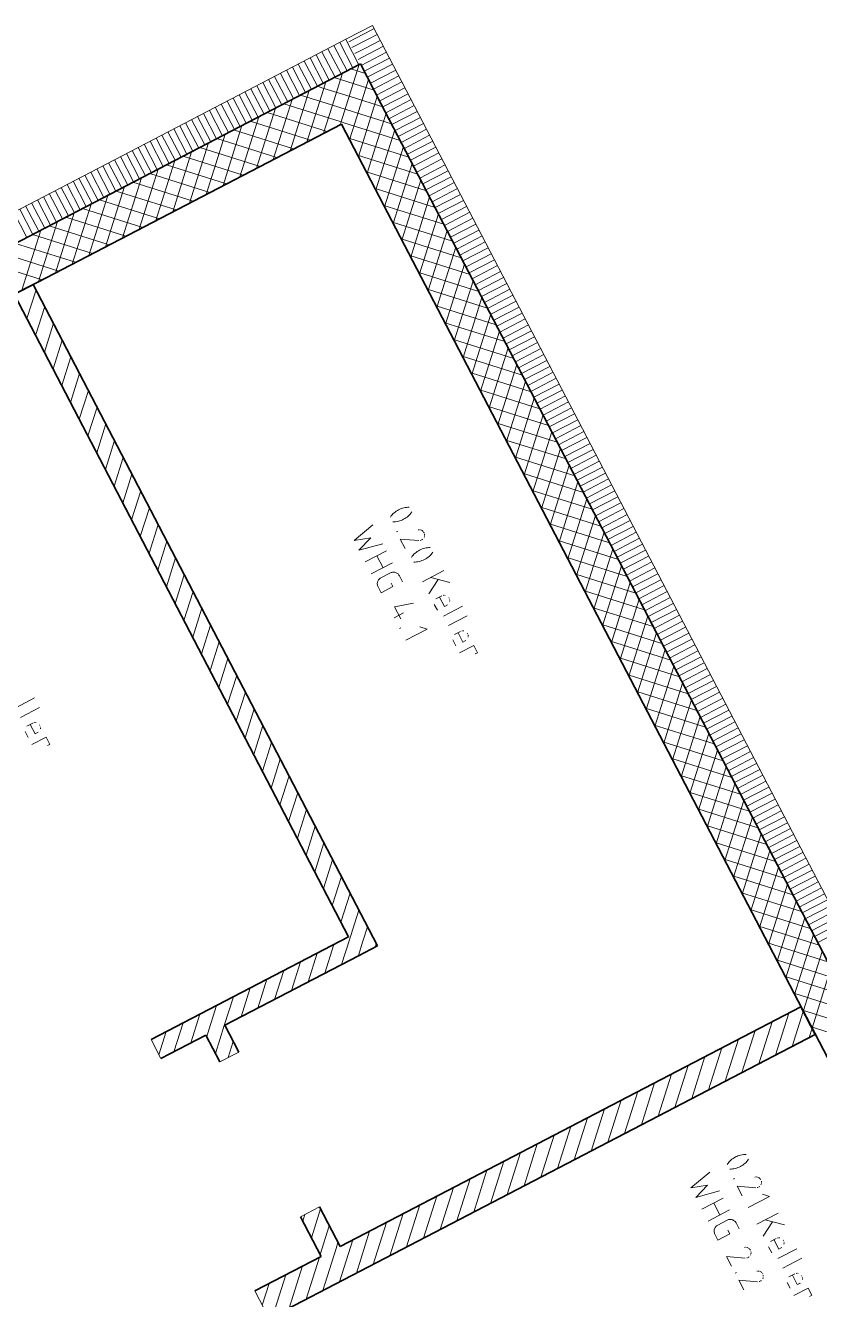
# Model space of a CAD drawing. Header units: metres. Extents: x 2740299.3 to 2740354.3, y 1267793.1 to 1267844.4.
# Drawn here: x 2740323.22 to 2740327.68, y 1267837.29 to 1267844.44 of the extents above; entities that cross this region are included whole.
import ezdxf

# ---------------------------------------------------------------- set-up
doc = ezdxf.new("R2010")
doc.units = ezdxf.units.M
doc.layers.add('grundriss', color=7, linetype='Continuous', true_color=0x000000)

msp = doc.modelspace()

# ---------------------------------------------------------------- linework, layer by layer
at = {"layer": 'grundriss', "color": 7, "linetype": 'Continuous', "lineweight": 18}
for p, q in [((2740325.1688, 1267844.4391), (2740325.0269, 1267844.3652)), ((2740328.871, 1267837.3247), (2740325.1688, 1267844.4391)), ((2740325.0269, 1267844.3652), (2740312.7275, 1267837.9649))]:
    msp.add_line(p, q, dxfattribs=at)
at = {"layer": 'grundriss', "color": 18, "linetype": 'Continuous', "lineweight": 0, "true_color": 0x000000}
for p, q in [((2740325.0183, 1267844.3607), (2740325.0921, 1267844.2188)), ((2740325.1606, 1267844.4131), (2740325.0358, 1267844.3481)), ((2740325.1447, 1267844.3625), (2740325.0531, 1267844.3149)), ((2740325.195, 1267844.3887), (2740325.1447, 1267844.3625)), ((2740325.1777, 1267844.422), (2740325.1606, 1267844.4131)), ((2740324.8852, 1267844.2915), (2740324.9591, 1267844.1496)), ((2740324.9185, 1267844.3088), (2740324.9923, 1267844.1669)), ((2740324.9518, 1267844.3261), (2740325.0256, 1267844.1842)), ((2740324.985, 1267844.3434), (2740325.0589, 1267844.2015)), ((2740325.1287, 1267844.312), (2740325.0704, 1267844.2816)), ((2740325.2469, 1267844.2889), (2740325.105, 1267844.2151)), ((2740325.2296, 1267844.3222), (2740325.1128, 1267844.2614)), ((2740325.2123, 1267844.3555), (2740325.1287, 1267844.312)), ((2740324.7522, 1267844.2222), (2740324.826, 1267844.0803)), ((2740324.7854, 1267844.2396), (2740324.8593, 1267844.0976)), ((2740324.8187, 1267844.2569), (2740324.8925, 1267844.1149)), ((2740324.852, 1267844.2742), (2740324.9258, 1267844.1322)), ((2740324.9912, 1267843.8921), (2740325.0947, 1267844.2201)), ((2740325.1128, 1267844.2614), (2740325.0877, 1267844.2483)), ((2740325.2643, 1267844.2557), (2740325.1223, 1267844.1818)), ((2740325.2816, 1267844.2224), (2740325.1396, 1267844.1485)), ((2740324.6191, 1267844.153), (2740324.693, 1267844.0111)), ((2740324.6524, 1267844.1703), (2740324.7262, 1267844.0284)), ((2740324.6856, 1267844.1876), (2740324.7595, 1267844.0457)), ((2740324.7189, 1267844.2049), (2740324.7928, 1267844.063)), ((2740324.9423, 1267843.9862), (2740325.0006, 1267844.1712)), ((2740324.9533, 1267844.1465), (2740325.0654, 1267844.1112)), ((2740325.0474, 1267844.1955), (2740325.0879, 1267844.1827)), ((2740325.0879, 1267844.1827), (2740325.1285, 1267844.1699)), ((2740325.2989, 1267844.1891), (2740325.1569, 1267844.1153)), ((2740325.3162, 1267844.1559), (2740325.1743, 1267844.082)), ((2740324.486, 1267844.0838), (2740324.5599, 1267843.9418)), ((2740324.5193, 1267844.1011), (2740324.5932, 1267843.9591)), ((2740324.5526, 1267844.1184), (2740324.6264, 1267843.9764)), ((2740324.5858, 1267844.1357), (2740324.6597, 1267843.9938)), ((2740324.7061, 1267843.7361), (2740324.8124, 1267844.0732)), ((2740324.8002, 1267843.785), (2740324.8933, 1267844.0803)), ((2740324.8592, 1267844.0976), (2740324.8893, 1267844.0881)), ((2740324.8893, 1267844.0881), (2740325.0428, 1267844.0396)), ((2740324.8933, 1267844.0803), (2740324.9065, 1267844.1222)), ((2740325.0654, 1267844.1112), (2740325.1775, 1267844.0758)), ((2740325.0824, 1267843.9319), (2740325.1466, 1267844.1352)), ((2740325.3335, 1267844.1226), (2740325.1916, 1267844.0487)), ((2740325.3508, 1267844.0893), (2740325.2089, 1267844.0155)), ((2740324.353, 1267844.0145), (2740324.4268, 1267843.8726)), ((2740324.3862, 1267844.0318), (2740324.4601, 1267843.8899)), ((2740324.4195, 1267844.0491), (2740324.4934, 1267843.9072)), ((2740324.4528, 1267844.0664), (2740324.5266, 1267843.9245)), ((2740324.612, 1267843.6871), (2740324.7184, 1267844.0243)), ((2740324.7651, 1267844.0486), (2740324.9382, 1267843.994)), ((2740325.0428, 1267844.0396), (2740325.1964, 1267843.9912)), ((2740325.1765, 1267843.9809), (2740325.1955, 1267844.0411)), ((2740325.3681, 1267844.0561), (2740325.2262, 1267843.9822)), ((2740325.3854, 1267844.0228), (2740325.2435, 1267843.9489)), ((2740324.2199, 1267843.9453), (2740324.2938, 1267843.8033)), ((2740324.2532, 1267843.9626), (2740324.327, 1267843.8206)), ((2740324.2864, 1267843.9799), (2740324.3603, 1267843.838)), ((2740324.3197, 1267843.9972), (2740324.3936, 1267843.8553)), ((2740324.5179, 1267843.6381), (2740324.6243, 1267843.9753)), ((2740324.5769, 1267843.9507), (2740324.9141, 1267843.8443)), ((2740324.671, 1267843.9997), (2740324.9872, 1267843.8999)), ((2740324.8943, 1267843.834), (2740324.9423, 1267843.9862)), ((2740324.9382, 1267843.994), (2740325.1023, 1267843.9422)), ((2740325.0402, 1267843.798), (2740325.0824, 1267843.9319)), ((2740325.0892, 1267843.7039), (2740325.1765, 1267843.9809)), ((2740325.1023, 1267843.9422), (2740325.2754, 1267843.8876)), ((2740325.1381, 1267843.6099), (2740325.2445, 1267843.947)), ((2740325.1964, 1267843.9912), (2740325.2264, 1267843.9817)), ((2740325.4027, 1267843.9895), (2740325.2608, 1267843.9157)), ((2740325.42, 1267843.9563), (2740325.2781, 1267843.8824)), ((2740324.0536, 1267843.8587), (2740324.1274, 1267843.7168)), ((2740324.0868, 1267843.876), (2740324.1607, 1267843.7341)), ((2740324.1201, 1267843.8933), (2740324.194, 1267843.7514)), ((2740324.1534, 1267843.9107), (2740324.2272, 1267843.7687)), ((2740324.1866, 1267843.928), (2740324.2605, 1267843.786)), ((2740324.3297, 1267843.5402), (2740324.4361, 1267843.8774)), ((2740324.4238, 1267843.5892), (2740324.5302, 1267843.9264)), ((2740324.4828, 1267843.9017), (2740324.82, 1267843.7954)), ((2740324.9872, 1267843.8999), (2740324.9977, 1267843.8966)), ((2740324.9883, 1267843.883), (2740324.9912, 1267843.8921)), ((2740324.9977, 1267843.8966), (2740325.0082, 1267843.8933)), ((2740325.0082, 1267843.8933), (2740325.3244, 1267843.7935)), ((2740325.4374, 1267843.923), (2740325.2954, 1267843.8492)), ((2740325.4547, 1267843.8897), (2740325.3127, 1267843.8159)), ((2740323.9205, 1267843.7895), (2740323.9944, 1267843.6475)), ((2740323.9538, 1267843.8068), (2740324.0276, 1267843.6649)), ((2740323.9871, 1267843.8241), (2740324.0609, 1267843.6822)), ((2740324.0203, 1267843.8414), (2740324.0942, 1267843.6995)), ((2740324.2356, 1267843.4913), (2740324.342, 1267843.8284)), ((2740324.2947, 1267843.8038), (2740324.6318, 1267843.6974)), ((2740324.3888, 1267843.8528), (2740324.7259, 1267843.7464)), ((2740325.0362, 1267843.8058), (2740325.3733, 1267843.6995)), ((2740325.1871, 1267843.5158), (2740325.2935, 1267843.8529)), ((2740325.472, 1267843.8565), (2740325.33, 1267843.7826)), ((2740325.4893, 1267843.8232), (2740325.3474, 1267843.7494)), ((2740325.5066, 1267843.7899), (2740325.3647, 1267843.7161)), ((2740323.7875, 1267843.7202), (2740323.8613, 1267843.5783)), ((2740323.8207, 1267843.7375), (2740323.8946, 1267843.5956)), ((2740323.854, 1267843.7549), (2740323.9278, 1267843.6129)), ((2740323.8873, 1267843.7722), (2740323.9611, 1267843.6302)), ((2740324.0475, 1267843.3933), (2740324.1538, 1267843.7305)), ((2740324.1415, 1267843.4423), (2740324.2479, 1267843.7795)), ((2740324.2006, 1267843.7548), (2740324.5377, 1267843.6485)), ((2740325.236, 1267843.4217), (2740325.3424, 1267843.7589)), ((2740325.5239, 1267843.7567), (2740325.382, 1267843.6828)), ((2740325.5412, 1267843.7234), (2740325.3993, 1267843.6496)), ((2740323.6544, 1267843.651), (2740323.7283, 1267843.5091)), ((2740323.6877, 1267843.6683), (2740323.7615, 1267843.5264)), ((2740323.7209, 1267843.6856), (2740323.7948, 1267843.5437)), ((2740323.7542, 1267843.7029), (2740323.8281, 1267843.561)), ((2740323.9534, 1267843.3444), (2740324.0597, 1267843.6816)), ((2740324.0124, 1267843.6569), (2740324.3496, 1267843.5506)), ((2740324.1065, 1267843.7059), (2740324.4437, 1267843.5995)), ((2740325.0851, 1267843.7117), (2740325.4223, 1267843.6054)), ((2740325.285, 1267843.3276), (2740325.3914, 1267843.6648)), ((2740325.5585, 1267843.6902), (2740325.4166, 1267843.6163)), ((2740325.5758, 1267843.6569), (2740325.4339, 1267843.583)), ((2740323.5213, 1267843.5817), (2740323.5952, 1267843.4398)), ((2740323.5546, 1267843.5991), (2740323.6285, 1267843.4571)), ((2740323.5879, 1267843.6164), (2740323.6617, 1267843.4744)), ((2740323.6211, 1267843.6337), (2740323.695, 1267843.4917)), ((2740323.7652, 1267843.2465), (2740323.8716, 1267843.5836)), ((2740323.8593, 1267843.2954), (2740323.9656, 1267843.6326)), ((2740323.9183, 1267843.608), (2740324.2555, 1267843.5016)), ((2740325.1341, 1267843.6176), (2740325.4712, 1267843.5113)), ((2740325.5932, 1267843.6236), (2740325.4512, 1267843.5498)), ((2740325.6105, 1267843.5904), (2740325.4685, 1267843.5165)), ((2740323.3883, 1267843.5125), (2740323.4621, 1267843.3706)), ((2740323.4215, 1267843.5298), (2740323.4954, 1267843.3879)), ((2740323.4548, 1267843.5471), (2740323.5287, 1267843.4052)), ((2740323.4881, 1267843.5644), (2740323.5619, 1267843.4225)), ((2740323.6711, 1267843.1975), (2740323.7775, 1267843.5347)), ((2740323.7301, 1267843.51), (2740324.0673, 1267843.4037)), ((2740323.8242, 1267843.559), (2740324.1614, 1267843.4526)), ((2740325.183, 1267843.5236), (2740325.5202, 1267843.4172)), ((2740325.334, 1267843.2335), (2740325.4403, 1267843.5707)), ((2740325.6278, 1267843.5571), (2740325.4858, 1267843.4832)), ((2740325.6451, 1267843.5238), (2740325.5032, 1267843.45)), ((2740323.2552, 1267843.4433), (2740323.3291, 1267843.3013)), ((2740323.2885, 1267843.4606), (2740323.3623, 1267843.3186)), ((2740323.3217, 1267843.4779), (2740323.3956, 1267843.336)), ((2740323.355, 1267843.4952), (2740323.4289, 1267843.3533)), ((2740323.4829, 1267843.0996), (2740323.5893, 1267843.4367)), ((2740323.577, 1267843.1485), (2740323.6834, 1267843.4857)), ((2740323.636, 1267843.4611), (2740323.9732, 1267843.3547)), ((2740325.232, 1267843.4295), (2740325.5692, 1267843.3231)), ((2740325.3829, 1267843.1394), (2740325.4893, 1267843.4766)), ((2740325.6624, 1267843.4906), (2740325.5205, 1267843.4167)), ((2740325.6797, 1267843.4573), (2740325.5378, 1267843.3834)), ((2740323.1554, 1267843.3913), (2740323.2293, 1267843.2494)), ((2740323.1887, 1267843.4086), (2740323.2625, 1267843.2667)), ((2740323.2219, 1267843.426), (2740323.2958, 1267843.284)), ((2740323.3888, 1267843.0506), (2740323.4952, 1267843.3878)), ((2740323.4479, 1267843.3631), (2740323.785, 1267843.2568)), ((2740323.542, 1267843.4121), (2740323.8791, 1267843.3057)), ((2740325.4319, 1267843.0453), (2740325.5383, 1267843.3825)), ((2740325.697, 1267843.424), (2740325.5551, 1267843.3502)), ((2740325.7143, 1267843.3908), (2740325.5724, 1267843.3169)), ((2740325.7316, 1267843.3575), (2740325.5897, 1267843.2836)), ((2740323.2007, 1267842.9527), (2740323.307, 1267843.2899)), ((2740323.2947, 1267843.0016), (2740323.4011, 1267843.3388)), ((2740323.3538, 1267843.3142), (2740323.6909, 1267843.2078)), ((2740325.281, 1267843.3354), (2740325.6181, 1267843.229)), ((2740325.4809, 1267842.9512), (2740325.5872, 1267843.2884)), ((2740325.7489, 1267843.3242), (2740325.607, 1267843.2504)), ((2740325.7663, 1267843.291), (2740325.6243, 1267843.2171)), ((2740323.1656, 1267843.2163), (2740323.5028, 1267843.1099)), ((2740323.2597, 1267843.2652), (2740323.5969, 1267843.1589)), ((2740325.3299, 1267843.2413), (2740325.6671, 1267843.1349)), ((2740325.7836, 1267843.2577), (2740325.6416, 1267843.1838)), ((2740325.8009, 1267843.2244), (2740325.6589, 1267843.1506)), ((2740323.0715, 1267843.1673), (2740323.4087, 1267843.0609)), ((2740325.3789, 1267843.1472), (2740325.7161, 1267843.0408)), ((2740325.5298, 1267842.8571), (2740325.6362, 1267843.1943)), ((2740325.8182, 1267843.1912), (2740325.6763, 1267843.1173)), ((2740325.8355, 1267843.1579), (2740325.6936, 1267843.084)), ((2740322.9774, 1267843.1183), (2740323.3146, 1267843.012)), ((2740325.5788, 1267842.7631), (2740325.6851, 1267843.1002)), ((2740325.8528, 1267843.1246), (2740325.7109, 1267843.0508)), ((2740325.8701, 1267843.0914), (2740325.7282, 1267843.0175)), ((2740325.4278, 1267843.0531), (2740325.765, 1267842.9467)), ((2740325.6277, 1267842.669), (2740325.7341, 1267843.0061)), ((2740325.8874, 1267843.0581), (2740325.7455, 1267842.9842)), ((2740325.9047, 1267843.0248), (2740325.7628, 1267842.951)), ((2740323.2803, 1267842.9558), (2740323.2292, 1267842.7939)), ((2740325.4768, 1267842.959), (2740325.814, 1267842.8527)), ((2740325.9221, 1267842.9916), (2740325.7801, 1267842.9177)), ((2740325.9394, 1267842.9583), (2740325.7974, 1267842.8845)), ((2740323.3292, 1267842.8617), (2740323.2782, 1267842.6998)), ((2740325.5258, 1267842.8649), (2740325.8629, 1267842.7586)), ((2740325.6767, 1267842.5749), (2740325.7831, 1267842.9121)), ((2740325.9567, 1267842.925), (2740325.8147, 1267842.8512)), ((2740325.974, 1267842.8918), (2740325.8321, 1267842.8179)), ((2740325.9913, 1267842.8585), (2740325.8494, 1267842.7847)), ((2740325.7257, 1267842.4808), (2740325.832, 1267842.818)), ((2740326.0086, 1267842.8252), (2740325.8667, 1267842.7514)), ((2740326.0259, 1267842.792), (2740325.884, 1267842.7181)), ((2740323.3782, 1267842.7676), (2740323.3271, 1267842.6057)), ((2740325.5747, 1267842.7708), (2740325.9119, 1267842.6645)), ((2740325.7746, 1267842.3867), (2740325.881, 1267842.7239)), ((2740326.0432, 1267842.7587), (2740325.9013, 1267842.6849)), ((2740326.0605, 1267842.7255), (2740325.9186, 1267842.6516)), ((2740323.4272, 1267842.6735), (2740323.3761, 1267842.5116)), ((2740325.6237, 1267842.6768), (2740325.9609, 1267842.5704)), ((2740326.0779, 1267842.6922), (2740325.9359, 1267842.6183)), ((2740326.0952, 1267842.6589), (2740325.9532, 1267842.5851)), ((2740323.4761, 1267842.5794), (2740323.4251, 1267842.4175)), ((2740325.6727, 1267842.5827), (2740326.0098, 1267842.4763)), ((2740325.8236, 1267842.2926), (2740325.93, 1267842.6298)), ((2740326.1125, 1267842.6257), (2740325.9705, 1267842.5518)), ((2740326.1298, 1267842.5924), (2740325.9879, 1267842.5185)), ((2740325.8726, 1267842.1985), (2740325.9789, 1267842.5357)), ((2740326.1471, 1267842.5591), (2740326.0052, 1267842.4853)), ((2740326.1644, 1267842.5259), (2740326.0225, 1267842.452)), ((2740323.5251, 1267842.4853), (2740323.474, 1267842.3235)), ((2740325.7216, 1267842.4886), (2740326.0588, 1267842.3822)), ((2740325.9215, 1267842.1044), (2740326.0279, 1267842.4416)), ((2740326.1817, 1267842.4926), (2740326.0398, 1267842.4187)), ((2740326.199, 1267842.4593), (2740326.0571, 1267842.3855)), ((2740323.574, 1267842.3912), (2740323.523, 1267842.2294)), ((2740325.7706, 1267842.3945), (2740326.1078, 1267842.2881)), ((2740326.2163, 1267842.4261), (2740326.0744, 1267842.3522)), ((2740326.2336, 1267842.3928), (2740326.0917, 1267842.3189)), ((2740326.251, 1267842.3595), (2740326.109, 1267842.2857)), ((2740323.623, 1267842.2971), (2740323.5719, 1267842.1353)), ((2740325.8195, 1267842.3004), (2740326.1567, 1267842.194)), ((2740325.9705, 1267842.0103), (2740326.0768, 1267842.3475)), ((2740326.2683, 1267842.3263), (2740326.1263, 1267842.2524)), ((2740326.2856, 1267842.293), (2740326.1436, 1267842.2191)), ((2740326.0194, 1267841.9163), (2740326.1258, 1267842.2534)), ((2740326.3029, 1267842.2597), (2740326.161, 1267842.1859)), ((2740326.3202, 1267842.2265), (2740326.1783, 1267842.1526)), ((2740323.672, 1267842.203), (2740323.6209, 1267842.0412)), ((2740325.8685, 1267842.2063), (2740326.2057, 1267842.0999)), ((2740326.0684, 1267841.8222), (2740326.1748, 1267842.1593)), ((2740326.3375, 1267842.1932), (2740326.1956, 1267842.1193)), ((2740326.3548, 1267842.1599), (2740326.2129, 1267842.0861)), ((2740323.7209, 1267842.1089), (2740323.6699, 1267841.9471)), ((2740325.9175, 1267842.1122), (2740326.2546, 1267842.0059)), ((2740326.3721, 1267842.1267), (2740326.2302, 1267842.0528)), ((2740326.3894, 1267842.0934), (2740326.2475, 1267842.0195)), ((2740323.7699, 1267842.0148), (2740323.7188, 1267841.853)), ((2740325.9664, 1267842.0181), (2740326.3036, 1267841.9118)), ((2740326.1174, 1267841.7281), (2740326.2237, 1267842.0653)), ((2740326.4068, 1267842.0601), (2740326.2648, 1267841.9863)), ((2740326.4241, 1267842.0269), (2740326.2821, 1267841.953)), ((2740326.1663, 1267841.634), (2740326.2727, 1267841.9712)), ((2740326.4414, 1267841.9936), (2740326.2994, 1267841.9198)), ((2740326.4587, 1267841.9603), (2740326.3168, 1267841.8865)), ((2740323.8188, 1267841.9207), (2740323.7678, 1267841.7589)), ((2740326.0154, 1267841.924), (2740326.3526, 1267841.8177)), ((2740326.2153, 1267841.5399), (2740326.3216, 1267841.8771)), ((2740326.476, 1267841.9271), (2740326.3341, 1267841.8532)), ((2740326.4933, 1267841.8938), (2740326.3514, 1267841.82)), ((2740326.5106, 1267841.8605), (2740326.3687, 1267841.7867)), ((2740323.8678, 1267841.8266), (2740323.8167, 1267841.6648)), ((2740326.0643, 1267841.83), (2740326.4015, 1267841.7236)), ((2740326.5279, 1267841.8273), (2740326.386, 1267841.7534)), ((2740326.5452, 1267841.794), (2740326.4033, 1267841.7202)), ((2740323.9168, 1267841.7326), (2740323.8657, 1267841.5707)), ((2740326.1133, 1267841.7359), (2740326.4505, 1267841.6295)), ((2740326.2642, 1267841.4458), (2740326.3706, 1267841.783)), ((2740326.5625, 1267841.7608), (2740326.4206, 1267841.6869)), ((2740326.5799, 1267841.7275), (2740326.4379, 1267841.6536)), ((2740326.1623, 1267841.6418), (2740326.4994, 1267841.5354)), ((2740326.3132, 1267841.3517), (2740326.4196, 1267841.6889)), ((2740326.5972, 1267841.6942), (2740326.4552, 1267841.6204)), ((2740326.6145, 1267841.661), (2740326.4725, 1267841.5871)), ((2740323.9657, 1267841.6385), (2740323.9147, 1267841.4766)), ((2740326.3622, 1267841.2576), (2740326.4685, 1267841.5948)), ((2740326.6318, 1267841.6277), (2740326.4899, 1267841.5538)), ((2740326.6491, 1267841.5944), (2740326.5072, 1267841.5206)), ((2740324.0147, 1267841.5444), (2740323.9636, 1267841.3825)), ((2740326.2112, 1267841.5477), (2740326.5484, 1267841.4413)), ((2740326.4111, 1267841.1635), (2740326.5175, 1267841.5007)), ((2740326.6664, 1267841.5612), (2740326.5245, 1267841.4873)), ((2740326.6837, 1267841.5279), (2740326.5418, 1267841.454)), ((2740324.0636, 1267841.4503), (2740324.0126, 1267841.2884)), ((2740326.2602, 1267841.4536), (2740326.5974, 1267841.3472)), ((2740326.701, 1267841.4946), (2740326.5591, 1267841.4208)), ((2740326.7183, 1267841.4614), (2740326.5764, 1267841.3875)), ((2740326.7357, 1267841.4281), (2740326.5937, 1267841.3542)), ((2740324.1126, 1267841.3562), (2740324.0615, 1267841.1943)), ((2740326.3092, 1267841.3595), (2740326.6463, 1267841.2531)), ((2740326.4601, 1267841.0695), (2740326.5665, 1267841.4066)), ((2740326.753, 1267841.3948), (2740326.611, 1267841.321)), ((2740326.7703, 1267841.3616), (2740326.6283, 1267841.2877)), ((2740326.5091, 1267840.9754), (2740326.6154, 1267841.3125)), ((2740326.7876, 1267841.3283), (2740326.6457, 1267841.2544)), ((2740326.8049, 1267841.295), (2740326.663, 1267841.2212)), ((2740324.1616, 1267841.2621), (2740324.1105, 1267841.1002)), ((2740326.3581, 1267841.2654), (2740326.6953, 1267841.1591)), ((2740326.558, 1267840.8813), (2740326.6644, 1267841.2185)), ((2740326.8222, 1267841.2618), (2740326.6803, 1267841.1879)), ((2740326.8395, 1267841.2285), (2740326.6976, 1267841.1546)), ((2740324.2105, 1267841.168), (2740324.1595, 1267841.0061)), ((2740326.4071, 1267841.1713), (2740326.7443, 1267841.065)), ((2740326.8568, 1267841.1952), (2740326.7149, 1267841.1214)), ((2740326.8741, 1267841.162), (2740326.7322, 1267841.0881)), ((2740324.2595, 1267841.0739), (2740324.2084, 1267840.9121)), ((2740326.456, 1267841.0772), (2740326.7932, 1267840.9709)), ((2740326.607, 1267840.7872), (2740326.7133, 1267841.1244)), ((2740326.8914, 1267841.1287), (2740326.7495, 1267841.0549)), ((2740326.9088, 1267841.0954), (2740326.7668, 1267841.0216)), ((2740326.6559, 1267840.6931), (2740326.7623, 1267841.0303)), ((2740326.9261, 1267841.0622), (2740326.7841, 1267840.9883)), ((2740326.9434, 1267841.0289), (2740326.8014, 1267840.9551)), ((2740324.3084, 1267840.9798), (2740324.2574, 1267840.818)), ((2740326.505, 1267840.9832), (2740326.8422, 1267840.8768)), ((2740326.7049, 1267840.599), (2740326.8113, 1267840.9362)), ((2740326.9607, 1267840.9956), (2740326.8188, 1267840.9218)), ((2740326.978, 1267840.9624), (2740326.8361, 1267840.8885)), ((2740326.9953, 1267840.9291), (2740326.8534, 1267840.8553)), ((2740324.3574, 1267840.8857), (2740324.3063, 1267840.7239)), ((2740326.554, 1267840.8891), (2740326.8911, 1267840.7827)), ((2740327.0126, 1267840.8959), (2740326.8707, 1267840.822)), ((2740327.0299, 1267840.8626), (2740326.888, 1267840.7887)), ((2740324.4064, 1267840.7916), (2740324.3553, 1267840.6298)), ((2740326.6029, 1267840.795), (2740326.9401, 1267840.6886)), ((2740326.7539, 1267840.5049), (2740326.8602, 1267840.8421)), ((2740327.0472, 1267840.8293), (2740326.9053, 1267840.7555)), ((2740327.0646, 1267840.7961), (2740326.9226, 1267840.7222)), ((2740326.8028, 1267840.4108), (2740326.9092, 1267840.748)), ((2740327.0819, 1267840.7628), (2740326.9399, 1267840.6889)), ((2740327.0992, 1267840.7295), (2740326.9572, 1267840.6557)), ((2740324.4553, 1267840.6975), (2740324.4043, 1267840.5357)), ((2740326.6519, 1267840.7009), (2740326.9891, 1267840.5945)), ((2740326.8518, 1267840.3167), (2740326.9582, 1267840.6539)), ((2740327.1165, 1267840.6963), (2740326.9746, 1267840.6224)), ((2740327.1338, 1267840.663), (2740326.9919, 1267840.5891)), ((2740324.5043, 1267840.6034), (2740324.4532, 1267840.4416)), ((2740326.7009, 1267840.6068), (2740327.038, 1267840.5004)), ((2740327.1511, 1267840.6297), (2740327.0092, 1267840.5559)), ((2740327.1684, 1267840.5965), (2740327.0265, 1267840.5226)), ((2740324.5532, 1267840.5093), (2740324.5022, 1267840.3475)), ((2740326.7498, 1267840.5127), (2740327.087, 1267840.4063)), ((2740326.9007, 1267840.2227), (2740327.0071, 1267840.5598)), ((2740327.1857, 1267840.5632), (2740327.0438, 1267840.4893)), ((2740327.203, 1267840.5299), (2740327.0611, 1267840.4561)), ((2740326.9497, 1267840.1286), (2740327.0561, 1267840.4657)), ((2740327.2204, 1267840.4967), (2740327.0784, 1267840.4228)), ((2740327.2377, 1267840.4634), (2740327.0957, 1267840.3895)), ((2740327.255, 1267840.4301), (2740327.113, 1267840.3563)), ((2740324.6022, 1267840.4152), (2740324.5511, 1267840.2534)), ((2740326.7988, 1267840.4186), (2740327.1359, 1267840.3123)), ((2740326.9987, 1267840.0345), (2740327.105, 1267840.3717)), ((2740327.2723, 1267840.3969), (2740327.1304, 1267840.323)), ((2740327.2896, 1267840.3636), (2740327.1477, 1267840.2897)), ((2740324.6512, 1267840.3212), (2740324.6001, 1267840.1593)), ((2740326.8477, 1267840.3245), (2740327.1849, 1267840.2182)), ((2740327.3069, 1267840.3303), (2740327.165, 1267840.2565)), ((2740327.3242, 1267840.2971), (2740327.1823, 1267840.2232)), ((2740324.7001, 1267840.2271), (2740324.6491, 1267840.0652)), ((2740326.8967, 1267840.2304), (2740327.2339, 1267840.1241)), ((2740327.0476, 1267839.9404), (2740327.154, 1267840.2776)), ((2740327.3415, 1267840.2638), (2740327.1996, 1267840.1899)), ((2740327.3588, 1267840.2305), (2740327.2169, 1267840.1567)), ((2740327.0966, 1267839.8463), (2740327.203, 1267840.1835)), ((2740327.3761, 1267840.1973), (2740327.2342, 1267840.1234)), ((2740327.3935, 1267840.164), (2740327.2515, 1267840.0902)), ((2740324.7491, 1267840.133), (2740324.698, 1267839.9711)), ((2740326.9457, 1267840.1364), (2740327.2828, 1267840.03)), ((2740327.1456, 1267839.7522), (2740327.2519, 1267840.0894)), ((2740327.4108, 1267840.1307), (2740327.2688, 1267840.0569)), ((2740327.4281, 1267840.0975), (2740327.2861, 1267840.0236)), ((2740324.798, 1267840.0389), (2740324.747, 1267839.877)), ((2740326.9946, 1267840.0423), (2740327.3318, 1267839.9359)), ((2740327.4454, 1267840.0642), (2740327.3035, 1267839.9904)), ((2740327.4627, 1267840.0309), (2740327.3208, 1267839.9571)), ((2740327.48, 1267839.9977), (2740327.3381, 1267839.9238)), ((2740324.847, 1267839.9448), (2740324.7959, 1267839.7829)), ((2740327.0436, 1267839.9482), (2740327.3808, 1267839.8418)), ((2740327.1945, 1267839.6581), (2740327.3009, 1267839.9953)), ((2740327.4973, 1267839.9644), (2740327.3554, 1267839.8906)), ((2740327.5146, 1267839.9312), (2740327.3727, 1267839.8573)), ((2740327.0925, 1267839.8541), (2740327.4297, 1267839.7477)), ((2740327.2435, 1267839.564), (2740327.3498, 1267839.9012)), ((2740327.5319, 1267839.8979), (2740327.39, 1267839.824)), ((2740327.5493, 1267839.8646), (2740327.4073, 1267839.7908)), ((2740324.896, 1267839.8507), (2740324.8449, 1267839.6888)), ((2740327.2924, 1267839.4699), (2740327.3988, 1267839.8071)), ((2740327.5666, 1267839.8314), (2740327.4246, 1267839.7575)), ((2740327.5839, 1267839.7981), (2740327.4419, 1267839.7242)), ((2740324.9449, 1267839.7566), (2740324.8939, 1267839.5947)), ((2740327.1415, 1267839.76), (2740327.4787, 1267839.6536)), ((2740327.3414, 1267839.3759), (2740327.4478, 1267839.713)), ((2740327.6012, 1267839.7648), (2740327.4593, 1267839.691)), ((2740327.6185, 1267839.7316), (2740327.4766, 1267839.6577)), ((2740324.9939, 1267839.6625), (2740324.9428, 1267839.5007)), ((2740327.1905, 1267839.6659), (2740327.5276, 1267839.5595)), ((2740327.6358, 1267839.6983), (2740327.4939, 1267839.6244)), ((2740327.6531, 1267839.665), (2740327.5112, 1267839.5912)), ((2740325.0428, 1267839.5684), (2740324.9918, 1267839.4066)), ((2740327.2394, 1267839.5718), (2740327.5766, 1267839.4655)), ((2740327.3904, 1267839.2818), (2740327.4967, 1267839.6189)), ((2740327.6704, 1267839.6318), (2740327.5285, 1267839.5579)), ((2740327.6877, 1267839.5985), (2740327.5458, 1267839.5246)), ((2740327.4393, 1267839.1877), (2740327.5457, 1267839.5248)), ((2740327.705, 1267839.5652), (2740327.5631, 1267839.4914)), ((2740327.7224, 1267839.532), (2740327.5804, 1267839.4581)), ((2740327.7397, 1267839.4987), (2740327.5977, 1267839.4248)), ((2740325.0918, 1267839.4743), (2740325.0466, 1267839.3309)), ((2740327.2884, 1267839.4777), (2740327.6256, 1267839.3714)), ((2740327.4883, 1267839.0936), (2740327.5947, 1267839.4308)), ((2740327.757, 1267839.4654), (2740327.615, 1267839.3916)), ((2740327.7743, 1267839.4322), (2740327.6324, 1267839.3583)), ((2740325.1406, 1267839.3798), (2740325.1152, 1267839.2991)), ((2740327.3374, 1267839.3836), (2740327.6745, 1267839.2773)), ((2740327.7916, 1267839.3989), (2740327.6497, 1267839.325)), ((2740327.8089, 1267839.3656), (2740327.667, 1267839.2918)), ((2740324.9525, 1267839.2819), (2740324.9014, 1267839.1201)), ((2740325.0407, 1267839.3125), (2740324.9955, 1267839.169)), ((2740325.0437, 1267839.3217), (2740325.0407, 1267839.3125)), ((2740325.0466, 1267839.3309), (2740325.0437, 1267839.3217)), ((2740325.1152, 1267839.2991), (2740325.0897, 1267839.2184)), ((2740325.1897, 1267839.2861), (2740325.1867, 1267839.2765)), ((2740327.3863, 1267839.2895), (2740327.7235, 1267839.1832)), ((2740327.5373, 1267838.9995), (2740327.6436, 1267839.3367)), ((2740324.8584, 1267839.2329), (2740324.8073, 1267839.0711)), ((2740325.1867, 1267839.2765), (2740325.1837, 1267839.2669)), ((2740327.5862, 1267838.9054), (2740327.6926, 1267839.2426)), ((2740324.7643, 1267839.184), (2740324.7132, 1267839.0221)), ((2740327.4353, 1267839.1955), (2740327.7725, 1267839.0891)), ((2740327.6352, 1267838.8113), (2740327.7415, 1267839.1485)), ((2740324.5761, 1267839.0861), (2740324.5251, 1267838.9242)), ((2740324.6702, 1267839.135), (2740324.6191, 1267838.9732)), ((2740327.4842, 1267839.1014), (2740327.8214, 1267838.995)), ((2740324.482, 1267839.0371), (2740324.431, 1267838.8753)), ((2740327.5332, 1267839.0073), (2740327.8704, 1267838.9009)), ((2740324.2938, 1267838.9392), (2740324.2428, 1267838.7773)), ((2740324.3879, 1267838.9881), (2740324.3369, 1267838.8263)), ((2740324.1998, 1267838.8902), (2740324.1487, 1267838.7284)), ((2740327.5048, 1267838.8965), (2740327.4303, 1267838.6605)), ((2740327.5862, 1267838.9054), (2740327.5244, 1267838.7094)), ((2740327.5822, 1267838.9132), (2740327.9193, 1267838.8068)), ((2740324.0116, 1267838.7923), (2740323.9704, 1267838.6617)), ((2740324.1057, 1267838.8412), (2740324.0546, 1267838.6794)), ((2740324.3369, 1267838.8263), (2740324.2874, 1267838.6696)), ((2740327.3166, 1267838.7986), (2740327.2421, 1267838.5626)), ((2740327.4107, 1267838.8475), (2740327.3362, 1267838.6115)), ((2740327.6352, 1267838.8113), (2740327.6185, 1267838.7584)), ((2740327.6311, 1267838.8191), (2740327.9683, 1267838.7127)), ((2740324.2428, 1267838.7773), (2740324.2385, 1267838.7637)), ((2740324.3875, 1267838.7373), (2740324.3586, 1267838.6459)), ((2740327.2225, 1267838.7496), (2740327.148, 1267838.5136)), ((2740327.0343, 1267838.6517), (2740326.9599, 1267838.4157)), ((2740327.1284, 1267838.7007), (2740327.0539, 1267838.4646)), ((2740326.9402, 1267838.6027), (2740326.8658, 1267838.3667)), ((2740326.752, 1267838.5048), (2740326.6776, 1267838.2688)), ((2740326.8461, 1267838.5538), (2740326.7717, 1267838.3178)), ((2740326.658, 1267838.4558), (2740326.5835, 1267838.2198)), ((2740326.4698, 1267838.3579), (2740326.3953, 1267838.1219)), ((2740326.5639, 1267838.4069), (2740326.4894, 1267838.1709)), ((2740326.3757, 1267838.309), (2740326.3012, 1267838.0729)), ((2740326.1875, 1267838.211), (2740326.1131, 1267837.975)), ((2740326.2816, 1267838.26), (2740326.2071, 1267838.024)), ((2740326.0934, 1267838.1621), (2740326.019, 1267837.9261)), ((2740325.9993, 1267838.1131), (2740325.9249, 1267837.8771)), ((2740325.8112, 1267838.0152), (2740325.7367, 1267837.7792)), ((2740325.9052, 1267838.0642), (2740325.8308, 1267837.8281)), ((2740325.7171, 1267837.9662), (2740325.6426, 1267837.7302)), ((2740325.5289, 1267837.8683), (2740325.4544, 1267837.6323)), ((2740325.623, 1267837.9173), (2740325.5485, 1267837.6812)), ((2740324.8771, 1267837.7965), (2740324.826, 1267837.6346)), ((2740325.4348, 1267837.8193), (2740325.3603, 1267837.5833)), ((2740324.7885, 1267837.7648), (2740324.7771, 1267837.7287)), ((2740325.2466, 1267837.7214), (2740325.1722, 1267837.4854)), ((2740325.3407, 1267837.7704), (2740325.2663, 1267837.5344)), ((2740324.926, 1267837.7024), (2740324.875, 1267837.5405)), ((2740325.1525, 1267837.6725), (2740325.0781, 1267837.4364)), ((2740324.9644, 1267837.5745), (2740324.8899, 1267837.3385)), ((2740324.975, 1267837.6083), (2740324.9644, 1267837.5745)), ((2740325.0584, 1267837.6235), (2740324.984, 1267837.3875)), ((2740324.8703, 1267837.5256), (2740324.7958, 1267837.2896)), ((2740324.6821, 1267837.4277), (2740324.6076, 1267837.1916)), ((2740324.7762, 1267837.4766), (2740324.7017, 1267837.2406)), ((2740324.588, 1267837.3787), (2740324.5495, 1267837.2565))]:
    msp.add_line(p, q, dxfattribs=at)
at = {"layer": 'grundriss', "color": 7, "linetype": 'Continuous', "lineweight": 35}
for p, q in [((2740325.1007, 1267844.2233), (2740324.879, 1267844.1079)), ((2740325.2161, 1267844.0015), (2740325.1007, 1267844.2233)), ((2740324.879, 1267844.1079), (2740312.8014, 1267837.823)), ((2740328.729, 1267837.2508), (2740325.2161, 1267844.0015)), ((2740312.9168, 1267837.6012), (2740324.9944, 1267843.8861)), ((2740324.9944, 1267843.8861), (2740328.5073, 1267837.1354)), ((2740323.1581, 1267842.9306), (2740323.2646, 1267842.9859)), ((2740323.1581, 1267842.9306), (2740325.0345, 1267839.3246)), ((2740325.1963, 1267839.2735), (2740323.2646, 1267842.9859)), ((2740325.0345, 1267839.3246), (2740323.9257, 1267838.7476)), ((2740324.3403, 1267838.8281), (2740325.0898, 1267839.2181)), ((2740325.1963, 1267839.2735), (2740325.0898, 1267839.2181)), ((2740327.5725, 1267838.9318), (2740324.9866, 1267837.5861)), ((2740327.5725, 1267838.9318), (2740327.6533, 1267838.7765)), ((2740324.4188, 1267838.6772), (2740324.3403, 1267838.8281)), ((2740323.9811, 1267838.6412), (2740324.2338, 1267838.7727)), ((2740324.2338, 1267838.7727), (2740324.3123, 1267838.6218)), ((2740324.5884, 1267837.1816), (2740327.6533, 1267838.7765)), ((2740324.9866, 1267837.5861), (2740324.8711, 1267837.8079)), ((2740324.7647, 1267837.7525), (2740324.8801, 1267837.5307)), ((2740324.8801, 1267837.5307), (2740324.5076, 1267837.3369))]:
    msp.add_line(p, q, dxfattribs=at)
at = {"layer": 'grundriss', "color": 7, "lineweight": 0}
for p, q in [((2740325.2954, 1267841.7082), (2740325.3017, 1267841.7129)), ((2740325.3017, 1267841.7129), (2740325.3084, 1267841.7169)), ((2740325.3084, 1267841.7169), (2740325.3151, 1267841.7209)), ((2740325.3151, 1267841.7209), (2740325.3221, 1267841.7242)), ((2740325.3221, 1267841.7242), (2740325.3294, 1267841.7272)), ((2740325.3294, 1267841.7272), (2740325.3369, 1267841.7297)), ((2740325.3369, 1267841.7297), (2740325.3443, 1267841.7316)), ((2740325.3443, 1267841.7316), (2740325.3521, 1267841.7334)), ((2740325.3521, 1267841.7334), (2740325.3598, 1267841.7344)), ((2740325.3598, 1267841.7344), (2740325.3675, 1267841.7349)), ((2740325.3675, 1267841.7349), (2740325.3753, 1267841.7351)), ((2740325.269, 1267841.6798), (2740325.2735, 1267841.686)), ((2740325.2735, 1267841.686), (2740325.2785, 1267841.6922)), ((2740325.2785, 1267841.6922), (2740325.2837, 1267841.6977)), ((2740325.2907, 1267841.6536), (2740325.283, 1267841.6533)), ((2740325.2837, 1267841.6977), (2740325.2895, 1267841.7032)), ((2740325.2895, 1267841.7032), (2740325.2954, 1267841.7082)), ((2740325.2984, 1267841.6541), (2740325.2907, 1267841.6536)), ((2740325.3062, 1267841.6551), (2740325.2984, 1267841.6541)), ((2740325.3139, 1267841.6568), (2740325.3062, 1267841.6551)), ((2740325.3214, 1267841.6588), (2740325.3139, 1267841.6568)), ((2740325.3289, 1267841.6613), (2740325.3214, 1267841.6588)), ((2740325.3361, 1267841.6643), (2740325.3289, 1267841.6613)), ((2740325.3431, 1267841.6675), (2740325.3361, 1267841.6643)), ((2740325.3498, 1267841.6715), (2740325.3431, 1267841.6675)), ((2740325.3566, 1267841.6755), (2740325.3498, 1267841.6715)), ((2740325.3628, 1267841.6803), (2740325.3566, 1267841.6755)), ((2740325.3688, 1267841.6852), (2740325.3628, 1267841.6803)), ((2740325.3745, 1267841.6907), (2740325.3688, 1267841.6852)), ((2740325.3798, 1267841.6962), (2740325.3745, 1267841.6907)), ((2740325.3847, 1267841.7025), (2740325.3798, 1267841.6962)), ((2740325.3892, 1267841.7087), (2740325.3847, 1267841.7025)), ((2740325.1707, 1267841.6367), (2740325.0649, 1267841.5476)), ((2740325.3039, 1267841.5967), (2740325.3107, 1267841.5999)), ((2740325.4244, 1267841.6084), (2740325.4284, 1267841.6092)), ((2740325.4324, 1267841.6092), (2740325.4364, 1267841.6087)), ((2740325.4401, 1267841.6077), (2740325.4439, 1267841.6062)), ((2740325.4439, 1267841.6062), (2740325.4474, 1267841.6042)), ((2740325.4474, 1267841.6042), (2740325.4506, 1267841.6017)), ((2740325.4506, 1267841.6017), (2740325.4536, 1267841.5989)), ((2740325.4558, 1267841.5959), (2740325.4581, 1267841.5924)), ((2740325.4606, 1267841.585), (2740325.4613, 1267841.581)), ((2740325.4613, 1267841.577), (2740325.4608, 1267841.573)), ((2740325.0649, 1267841.5476), (2740325.1584, 1267841.5626)), ((2740325.1584, 1267841.5626), (2740325.0926, 1267841.4945)), ((2740325.0926, 1267841.4945), (2740325.2261, 1267841.5301)), ((2740325.4294, 1267841.5485), (2740325.3246, 1267841.5568)), ((2740325.3246, 1267841.5568), (2740325.3523, 1267841.5034)), ((2740325.4411, 1267841.5503), (2740325.4371, 1267841.5493)), ((2740325.4399, 1267841.4979), (2740325.4471, 1267841.5009)), ((2740325.4481, 1267841.5538), (2740325.4446, 1267841.5518)), ((2740325.4471, 1267841.5009), (2740325.4546, 1267841.5034)), ((2740325.4514, 1267841.5563), (2740325.4481, 1267841.5538)), ((2740325.4546, 1267841.5034), (2740325.4621, 1267841.5054)), ((2740325.4598, 1267841.5692), (2740325.4583, 1267841.5655)), ((2740325.4621, 1267841.5054), (2740325.4698, 1267841.5071)), ((2740325.4698, 1267841.5071), (2740325.4776, 1267841.5081)), ((2740325.4776, 1267841.5081), (2740325.4853, 1267841.5086)), ((2740325.4853, 1267841.5086), (2740325.493, 1267841.5089)), ((2740325.1273, 1267841.4278), (2740325.247, 1267841.4902)), ((2740325.1936, 1267841.4625), (2740325.2283, 1267841.3959)), ((2740325.3867, 1267841.4535), (2740325.3912, 1267841.4597)), ((2740325.3912, 1267841.4597), (2740325.3962, 1267841.466)), ((2740325.3962, 1267841.466), (2740325.4015, 1267841.4714)), ((2740325.4082, 1267841.4275), (2740325.4005, 1267841.4273)), ((2740325.4015, 1267841.4714), (2740325.4072, 1267841.4769)), ((2740325.4072, 1267841.4769), (2740325.4132, 1267841.4819)), ((2740325.4159, 1267841.428), (2740325.4082, 1267841.4275)), ((2740325.4132, 1267841.4819), (2740325.4194, 1267841.4867)), ((2740325.4237, 1267841.429), (2740325.4159, 1267841.428)), ((2740325.4194, 1267841.4867), (2740325.4262, 1267841.4907)), ((2740325.4314, 1267841.4308), (2740325.4237, 1267841.429)), ((2740325.4262, 1267841.4907), (2740325.4329, 1267841.4946)), ((2740325.4389, 1267841.4328), (2740325.4314, 1267841.4308)), ((2740325.4329, 1267841.4946), (2740325.4399, 1267841.4979)), ((2740325.4464, 1267841.4353), (2740325.4389, 1267841.4328)), ((2740325.4536, 1267841.4383), (2740325.4464, 1267841.4353)), ((2740325.4606, 1267841.4415), (2740325.4536, 1267841.4383)), ((2740325.4673, 1267841.4455), (2740325.4606, 1267841.4415)), ((2740325.4741, 1267841.4495), (2740325.4673, 1267841.4455)), ((2740325.4803, 1267841.4542), (2740325.4741, 1267841.4495)), ((2740325.4863, 1267841.4592), (2740325.4803, 1267841.4542)), ((2740325.492, 1267841.4647), (2740325.4863, 1267841.4592)), ((2740325.4973, 1267841.4702), (2740325.492, 1267841.4647)), ((2740325.5023, 1267841.4764), (2740325.4973, 1267841.4702)), ((2740325.5067, 1267841.4827), (2740325.5023, 1267841.4764)), ((2740325.2814, 1267841.4236), (2740325.1619, 1267841.3615)), ((2740325.2158, 1267841.3388), (2740325.269, 1267841.3665)), ((2740325.269, 1267841.3665), (2740325.2727, 1267841.3682)), ((2740325.2727, 1267841.3682), (2740325.2767, 1267841.3695)), ((2740325.2767, 1267841.3695), (2740325.2809, 1267841.3702)), ((2740325.2809, 1267841.3702), (2740325.2849, 1267841.3707)), ((2740325.2849, 1267841.3707), (2740325.2892, 1267841.3707)), ((2740325.2892, 1267841.3707), (2740325.2934, 1267841.37)), ((2740325.2934, 1267841.37), (2740325.2974, 1267841.369)), ((2740325.2974, 1267841.369), (2740325.3014, 1267841.3675)), ((2740325.3014, 1267841.3675), (2740325.3051, 1267841.3655)), ((2740325.3051, 1267841.3655), (2740325.3086, 1267841.3632)), ((2740325.3086, 1267841.3632), (2740325.3119, 1267841.3605)), ((2740325.3119, 1267841.3605), (2740325.3146, 1267841.3575)), ((2740325.3146, 1267841.3575), (2740325.3171, 1267841.3542)), ((2740325.4491, 1267841.3173), (2740325.5689, 1267841.3794)), ((2740325.1956, 1267841.3086), (2740325.1964, 1267841.3128)), ((2740325.1956, 1267841.3044), (2740325.1956, 1267841.3086)), ((2740325.1961, 1267841.3004), (2740325.1956, 1267841.3044)), ((2740325.1969, 1267841.2961), (2740325.1961, 1267841.3004)), ((2740325.1964, 1267841.3128), (2740325.1974, 1267841.3168)), ((2740325.1981, 1267841.2921), (2740325.1969, 1267841.2961)), ((2740325.1974, 1267841.3168), (2740325.1989, 1267841.3208)), ((2740325.1999, 1267841.2884), (2740325.1981, 1267841.2921)), ((2740325.1989, 1267841.3208), (2740325.2009, 1267841.3246)), ((2740325.2171, 1267841.255), (2740325.1999, 1267841.2881)), ((2740325.2009, 1267841.3246), (2740325.2031, 1267841.3281)), ((2740325.2031, 1267841.3281), (2740325.2058, 1267841.3313)), ((2740325.2058, 1267841.3313), (2740325.2088, 1267841.334)), ((2740325.2088, 1267841.334), (2740325.2121, 1267841.3365)), ((2740325.2121, 1267841.3365), (2740325.2158, 1267841.3388)), ((2740325.2837, 1267841.2896), (2740325.2171, 1267841.255)), ((2740325.2732, 1267841.3096), (2740325.2837, 1267841.2896)), ((2740325.3171, 1267841.3542), (2740325.3194, 1267841.3505)), ((2740325.3196, 1267841.3505), (2740325.3368, 1267841.3173)), ((2740325.5374, 1267841.3305), (2740325.484, 1267841.2499)), ((2740325.6035, 1267841.313), (2740325.4958, 1267841.3415)), ((2740325.525, 1267841.2205), (2740325.5581, 1267841.2377)), ((2740325.5724, 1267841.1776), (2740325.5447, 1267841.2307)), ((2740325.5654, 1267841.2404), (2740325.5694, 1267841.2412)), ((2740325.5731, 1267841.2412), (2740325.5771, 1267841.2407)), ((2740325.5963, 1267841.2285), (2740325.5983, 1267841.225)), ((2740325.601, 1267841.2177), (2740325.6018, 1267841.2137)), ((2740325.3431, 1267841.1429), (2740325.2899, 1267841.1153)), ((2740325.3992, 1267841.1976), (2740325.2922, 1267841.1756)), ((2740325.2922, 1267841.1756), (2740325.3268, 1267841.109)), ((2740325.5327, 1267841.1569), (2740325.5152, 1267841.19)), ((2740325.5666, 1267841.1239), (2740325.6729, 1267841.1793)), ((2740325.5858, 1267841.1845), (2740325.5724, 1267841.1776)), ((2740325.5891, 1267841.1868), (2740325.5856, 1267841.1848)), ((2740325.6018, 1267841.21), (2740325.6013, 1267841.206)), ((2740325.5943, 1267841.0705), (2740325.7006, 1267841.1259)), ((2740325.3209, 1267841.0554), (2740325.3276, 1267841.0589)), ((2740325.3555, 1267840.9888), (2740325.4753, 1267841.0511)), ((2740325.4753, 1267841.0511), (2740325.4349, 1267841.0639)), ((2740325.6287, 1267841.0209), (2740325.6619, 1267841.0381)), ((2740325.6761, 1267840.978), (2740325.6487, 1267841.0311)), ((2740325.6692, 1267841.0409), (2740325.6731, 1267841.0416)), ((2740325.6769, 1267841.0416), (2740325.6809, 1267841.0411)), ((2740325.7001, 1267841.0289), (2740325.7021, 1267841.0254)), ((2740325.7048, 1267841.0181), (2740325.7056, 1267841.0142)), ((2740325.7056, 1267841.0104), (2740325.7051, 1267841.0064)), ((2740325.6365, 1267840.9573), (2740325.619, 1267840.9905)), ((2740325.6572, 1267840.9174), (2740325.737, 1267840.9588)), ((2740325.6896, 1267840.985), (2740325.6761, 1267840.978)), ((2740325.6929, 1267840.9872), (2740325.6894, 1267840.9852)), ((2740325.737, 1267840.9588), (2740325.7577, 1267840.9189)), ((2740325.7577, 1267840.9189), (2740325.7442, 1267840.9121)), ((2740323.1663, 1267840.6091), (2740323.2726, 1267840.6645)), ((2740323.194, 1267840.5557), (2740323.3003, 1267840.6111)), ((2740323.2282, 1267840.5061), (2740323.2616, 1267840.5233)), ((2740323.2758, 1267840.4632), (2740323.2481, 1267840.5163)), ((2740323.2688, 1267840.526), (2740323.2728, 1267840.5268)), ((2740323.2766, 1267840.5268), (2740323.2806, 1267840.5263)), ((2740323.2998, 1267840.5141), (2740323.3018, 1267840.5106)), ((2740323.3045, 1267840.5033), (2740323.3052, 1267840.4993)), ((2740323.2359, 1267840.4425), (2740323.2187, 1267840.4756)), ((2740323.2569, 1267840.4026), (2740323.3364, 1267840.444)), ((2740323.2893, 1267840.4702), (2740323.2758, 1267840.4632)), ((2740323.2925, 1267840.4724), (2740323.289, 1267840.4704)), ((2740323.3052, 1267840.4956), (2740323.3048, 1267840.4916)), ((2740323.3364, 1267840.444), (2740323.3574, 1267840.404)), ((2740323.3574, 1267840.404), (2740323.3439, 1267840.3973)), ((2740327.174, 1267838.0651), (2740327.1798, 1267838.0706)), ((2740327.1798, 1267838.0706), (2740327.1858, 1267838.0756)), ((2740327.1858, 1267838.0756), (2740327.192, 1267838.0803)), ((2740327.192, 1267838.0803), (2740327.1987, 1267838.0843)), ((2740327.1987, 1267838.0843), (2740327.2055, 1267838.0883)), ((2740327.2055, 1267838.0883), (2740327.2125, 1267838.0915)), ((2740327.2125, 1267838.0915), (2740327.2197, 1267838.0945)), ((2740327.2197, 1267838.0945), (2740327.2272, 1267838.097)), ((2740327.2272, 1267838.097), (2740327.2347, 1267838.099)), ((2740327.2347, 1267838.099), (2740327.2424, 1267838.1008)), ((2740327.2424, 1267838.1008), (2740327.2501, 1267838.1018)), ((2740327.2501, 1267838.1018), (2740327.2579, 1267838.1023)), ((2740327.2579, 1267838.1023), (2740327.2656, 1267838.1025)), ((2740327.2751, 1267838.0698), (2740327.2701, 1267838.0636)), ((2740327.2796, 1267838.0761), (2740327.2751, 1267838.0698)), ((2740327.061, 1267838.004), (2740326.9552, 1267837.915)), ((2740327.1593, 1267838.0471), (2740327.1638, 1267838.0534)), ((2740327.1638, 1267838.0534), (2740327.1688, 1267838.0596)), ((2740327.1688, 1267838.0596), (2740327.174, 1267838.0651)), ((2740327.181, 1267838.0209), (2740327.1733, 1267838.0207)), ((2740327.1888, 1267838.0214), (2740327.181, 1267838.0209)), ((2740327.1965, 1267838.0224), (2740327.1888, 1267838.0214)), ((2740327.2042, 1267838.0242), (2740327.1965, 1267838.0224)), ((2740327.2117, 1267838.0262), (2740327.2042, 1267838.0242)), ((2740327.2192, 1267838.0287), (2740327.2117, 1267838.0262)), ((2740327.2264, 1267838.0317), (2740327.2192, 1267838.0287)), ((2740327.2334, 1267838.0349), (2740327.2264, 1267838.0317)), ((2740327.2402, 1267838.0389), (2740327.2334, 1267838.0349)), ((2740327.2469, 1267838.0429), (2740327.2402, 1267838.0389)), ((2740327.2531, 1267838.0476), (2740327.2469, 1267838.0429)), ((2740327.2591, 1267838.0526), (2740327.2531, 1267838.0476)), ((2740327.2649, 1267838.0581), (2740327.2591, 1267838.0526)), ((2740327.2701, 1267838.0636), (2740327.2649, 1267838.0581)), ((2740326.9552, 1267837.915), (2740327.0488, 1267837.9299)), ((2740327.0488, 1267837.9299), (2740326.9829, 1267837.8618)), ((2740327.1943, 1267837.9641), (2740327.201, 1267837.9673)), ((2740327.3197, 1267837.9159), (2740327.215, 1267837.9241)), ((2740327.215, 1267837.9241), (2740327.2427, 1267837.8708)), ((2740327.3148, 1267837.9758), (2740327.3187, 1267837.9765)), ((2740327.3227, 1267837.9765), (2740327.3267, 1267837.976)), ((2740327.3305, 1267837.975), (2740327.3342, 1267837.9735)), ((2740327.3342, 1267837.9735), (2740327.3377, 1267837.9715)), ((2740327.3377, 1267837.9715), (2740327.3409, 1267837.969)), ((2740327.3417, 1267837.9236), (2740327.3385, 1267837.9211)), ((2740327.3409, 1267837.969), (2740327.3439, 1267837.9663)), ((2740327.3462, 1267837.9633), (2740327.3484, 1267837.9598)), ((2740327.3502, 1267837.9366), (2740327.3487, 1267837.9329)), ((2740327.3509, 1267837.9523), (2740327.3517, 1267837.9483)), ((2740327.3517, 1267837.9443), (2740327.3512, 1267837.9404)), ((2740326.9829, 1267837.8618), (2740327.1164, 1267837.8975)), ((2740327.0176, 1267837.7952), (2740327.1373, 1267837.8576)), ((2740327.2773, 1267837.8044), (2740327.3968, 1267837.8665)), ((2740327.3315, 1267837.9177), (2740327.3275, 1267837.9167)), ((2740327.3385, 1267837.9211), (2740327.335, 1267837.9192)), ((2740327.3968, 1267837.8665), (2740327.3564, 1267837.8792)), ((2740327.1718, 1267837.791), (2740327.0523, 1267837.7289)), ((2740327.084, 1267837.8299), (2740327.1186, 1267837.7633)), ((2740327.1062, 1267837.7062), (2740327.1593, 1267837.7338)), ((2740327.1593, 1267837.7338), (2740327.163, 1267837.7356)), ((2740327.163, 1267837.7356), (2740327.167, 1267837.7368)), ((2740327.167, 1267837.7368), (2740327.1713, 1267837.7376)), ((2740327.1713, 1267837.7376), (2740327.1753, 1267837.7381)), ((2740327.1753, 1267837.7381), (2740327.1795, 1267837.7381)), ((2740327.1795, 1267837.7381), (2740327.1838, 1267837.7373)), ((2740327.1838, 1267837.7373), (2740327.1877, 1267837.7363)), ((2740327.1877, 1267837.7363), (2740327.1917, 1267837.7348)), ((2740327.1917, 1267837.7348), (2740327.1955, 1267837.7328)), ((2740327.1955, 1267837.7328), (2740327.199, 1267837.7306)), ((2740327.199, 1267837.7306), (2740327.2022, 1267837.7279)), ((2740327.2022, 1267837.7279), (2740327.205, 1267837.7249)), ((2740327.205, 1267837.7249), (2740327.2075, 1267837.7216)), ((2740327.2075, 1267837.7216), (2740327.2097, 1267837.7179)), ((2740327.2099, 1267837.7179), (2740327.2272, 1267837.6847)), ((2740327.3257, 1267837.7111), (2740327.4455, 1267837.7735)), ((2740327.4138, 1267837.7246), (2740327.3607, 1267837.644)), ((2740327.4799, 1267837.7068), (2740327.3721, 1267837.7353)), ((2740327.086, 1267837.676), (2740327.0867, 1267837.6802)), ((2740327.086, 1267837.6717), (2740327.086, 1267837.676)), ((2740327.0865, 1267837.6677), (2740327.086, 1267837.6717)), ((2740327.0872, 1267837.6635), (2740327.0865, 1267837.6677)), ((2740327.0867, 1267837.6802), (2740327.0877, 1267837.6842)), ((2740327.0885, 1267837.6595), (2740327.0872, 1267837.6635)), ((2740327.0877, 1267837.6842), (2740327.0892, 1267837.6882)), ((2740327.0902, 1267837.6558), (2740327.0885, 1267837.6595)), ((2740327.0892, 1267837.6882), (2740327.0912, 1267837.6919)), ((2740327.1074, 1267837.6223), (2740327.0902, 1267837.6555)), ((2740327.0912, 1267837.6919), (2740327.0934, 1267837.6954)), ((2740327.0934, 1267837.6954), (2740327.0962, 1267837.6987)), ((2740327.0962, 1267837.6987), (2740327.0992, 1267837.7014)), ((2740327.0992, 1267837.7014), (2740327.1024, 1267837.7039)), ((2740327.1024, 1267837.7039), (2740327.1062, 1267837.7062)), ((2740327.174, 1267837.657), (2740327.1074, 1267837.6223)), ((2740327.1635, 1267837.677), (2740327.174, 1267837.657)), ((2740327.2556, 1267837.5809), (2740327.2596, 1267837.5817)), ((2740327.2636, 1267837.5817), (2740327.2676, 1267837.5812)), ((2740327.2713, 1267837.5802), (2740327.2751, 1267837.5787)), ((2740327.2751, 1267837.5787), (2740327.2786, 1267837.5767)), ((2740327.2786, 1267837.5767), (2740327.2818, 1267837.5742)), ((2740327.2818, 1267837.5742), (2740327.2848, 1267837.5714)), ((2740327.287, 1267837.5684), (2740327.2893, 1267837.565)), ((2740327.4091, 1267837.5509), (2740327.3918, 1267837.5841)), ((2740327.4013, 1267837.6145), (2740327.4345, 1267837.6318)), ((2740327.449, 1267837.5716), (2740327.4213, 1267837.6248)), ((2740327.442, 1267837.6342), (2740327.446, 1267837.635)), ((2740327.4432, 1267837.5177), (2740327.5495, 1267837.5731)), ((2740327.4622, 1267837.5786), (2740327.449, 1267837.5716)), ((2740327.4497, 1267837.635), (2740327.4537, 1267837.6345)), ((2740327.4657, 1267837.5806), (2740327.4622, 1267837.5786)), ((2740327.4729, 1267837.6223), (2740327.4749, 1267837.6188)), ((2740327.4777, 1267837.6115), (2740327.4784, 1267837.6076)), ((2740327.4784, 1267837.6038), (2740327.4779, 1267837.5998)), ((2740327.2606, 1267837.521), (2740327.1561, 1267837.5293)), ((2740327.1561, 1267837.5293), (2740327.1835, 1267837.4759)), ((2740327.2726, 1267837.5228), (2740327.2686, 1267837.5218)), ((2740327.2795, 1267837.5263), (2740327.2761, 1267837.5243)), ((2740327.2828, 1267837.5288), (2740327.2795, 1267837.5263)), ((2740327.2913, 1267837.5418), (2740327.2898, 1267837.538)), ((2740327.292, 1267837.5575), (2740327.2928, 1267837.5535)), ((2740327.2928, 1267837.5495), (2740327.2923, 1267837.5455)), ((2740327.4709, 1267837.4646), (2740327.5772, 1267837.52)), ((2740327.2045, 1267837.436), (2740327.2109, 1267837.4395)), ((2740327.325, 1267837.4477), (2740327.3289, 1267837.4484)), ((2740327.3329, 1267837.4484), (2740327.3369, 1267837.4479)), ((2740327.3407, 1267837.447), (2740327.3444, 1267837.4455)), ((2740327.3444, 1267837.4455), (2740327.3479, 1267837.4435)), ((2740327.3479, 1267837.4435), (2740327.3511, 1267837.441)), ((2740327.3511, 1267837.441), (2740327.3541, 1267837.4382)), ((2740327.3564, 1267837.4352), (2740327.3586, 1267837.4317)), ((2740327.3611, 1267837.4245), (2740327.3619, 1267837.4205)), ((2740327.5051, 1267837.415), (2740327.5383, 1267837.4322)), ((2740327.5528, 1267837.3721), (2740327.5251, 1267837.4252)), ((2740327.5458, 1267837.4347), (2740327.5498, 1267837.4354)), ((2740327.5535, 1267837.4354), (2740327.5575, 1267837.4349)), ((2740327.5767, 1267837.4227), (2740327.5787, 1267837.4192)), ((2740327.3299, 1267837.3881), (2740327.2252, 1267837.3961)), ((2740327.2252, 1267837.3961), (2740327.2529, 1267837.3429)), ((2740327.3417, 1267837.3898), (2740327.3377, 1267837.3888)), ((2740327.3487, 1267837.3933), (2740327.3452, 1267837.3913)), ((2740327.3519, 1267837.3958), (2740327.3487, 1267837.3933)), ((2740327.3604, 1267837.4088), (2740327.3589, 1267837.405)), ((2740327.3619, 1267837.4165), (2740327.3614, 1267837.4125)), ((2740327.5128, 1267837.3513), (2740327.4956, 1267837.3845)), ((2740327.5335, 1267837.3114), (2740327.6134, 1267837.3528)), ((2740327.566, 1267837.379), (2740327.5528, 1267837.3721)), ((2740327.5695, 1267837.381), (2740327.566, 1267837.379)), ((2740327.5814, 1267837.412), (2740327.5822, 1267837.408)), ((2740327.5822, 1267837.4042), (2740327.5817, 1267837.4002)), ((2740327.6134, 1267837.3528), (2740327.6341, 1267837.3129)), ((2740327.6341, 1267837.3129), (2740327.6209, 1267837.3059))]:
    msp.add_line(p, q, dxfattribs=at)
at = {"layer": 'grundriss', "color": 7, "linetype": 'Continuous', "lineweight": 13}
for p, q in [((2740323.9257, 1267838.7476), (2740323.9811, 1267838.6412)), ((2740324.4188, 1267838.6772), (2740324.3123, 1267838.6218)), ((2740324.8711, 1267837.8079), (2740324.7647, 1267837.7525)), ((2740324.5884, 1267837.1816), (2740324.5076, 1267837.3369))]:
    msp.add_line(p, q, dxfattribs=at)

doc.saveas('drawing.dxf')
